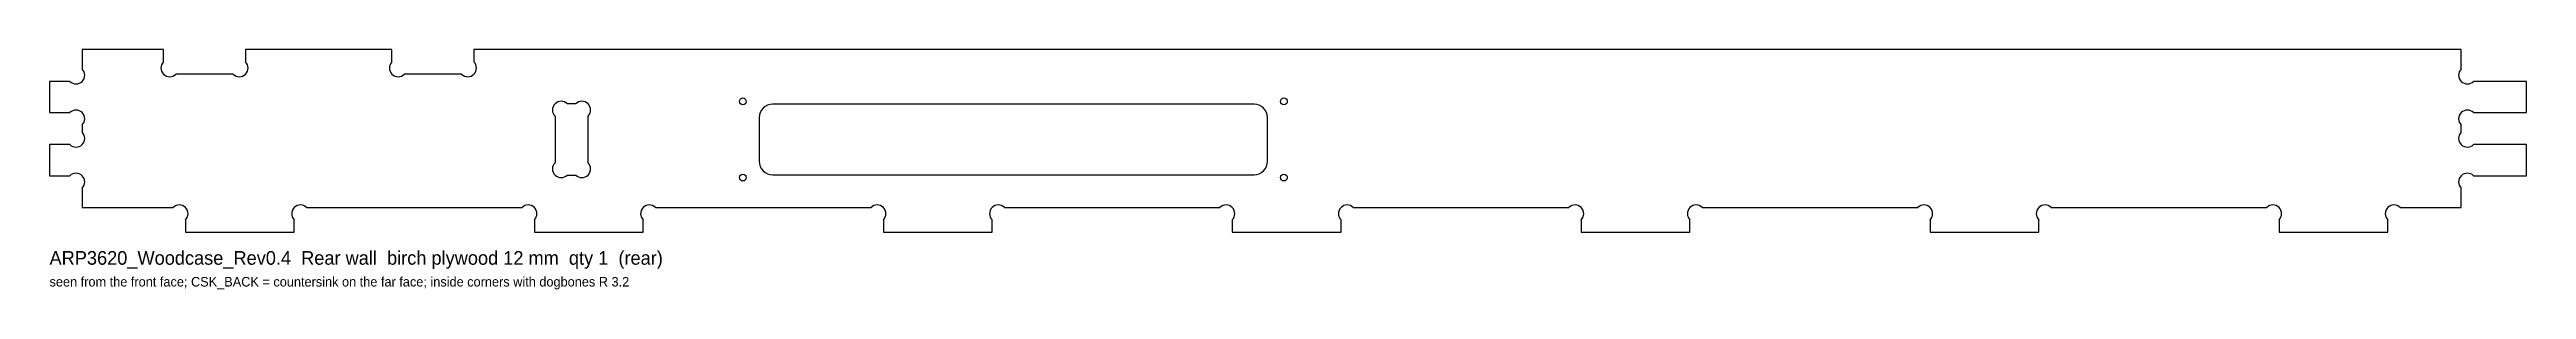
# Model space of a CAD drawing. Header units: millimetres. Extents: x 0 to 911, y -21 to 67.
import ezdxf

# ---------------------------------------------------------------- set-up
doc = ezdxf.new("R2010")
doc.units = ezdxf.units.MM
for name, color, linetype in [('CUTOUT', 1, 'CONTINUOUS'), ('NOTE', 8, 'CONTINUOUS'), ('OUTLINE', 7, 'CONTINUOUS'), ('PILOT', 4, 'CONTINUOUS')]:
    doc.layers.add(name, color=color, linetype=linetype)

msp = doc.modelspace()

# ---------------------------------------------------------------- linework, layer by layer
at = {"layer": 'CUTOUT'}
for p, q in [((193.5495, 47.075), (190.4505, 47.075)), ((443, 47), (266, 47)), ((185.925, 42.5495), (185.925, 25.4505)), ((198.075, 25.4505), (198.075, 42.5495)), ((261, 42), (261, 26)), ((448, 26), (448, 42)), ((190.4505, 20.925), (193.5495, 20.925)), ((266, 21), (443, 21))]:
    msp.add_line(p, q, dxfattribs=at)
for centre, radius, start, end in [((188.1877, 44.8123), 3.2, 45, 225), ((195.8123, 44.8123), 3.2, 315, 135), ((266, 42), 5, 90, 180), ((443, 42), 5, 0, 90), ((188.1877, 23.1877), 3.2, 135, 315), ((195.8123, 23.1877), 3.2, 225, 45), ((266, 26), 5, 180, 270), ((443, 26), 5, 270, 0)]:
    msp.add_arc(centre, radius, start, end, dxfattribs=at)
at = {"layer": 'OUTLINE'}
for p, q in [((41.925, 67), (12, 67)), ((12, 67), (12, 59.8505)), ((41.925, 62.5255), (41.925, 67)), ((125.925, 67), (72.075, 67)), ((72.075, 67), (72.075, 62.5255)), ((125.925, 62.5255), (125.925, 67)), ((887, 67), (156.075, 67)), ((156.075, 67), (156.075, 62.5255)), ((887, 59.8505), (887, 67)), ((7.4745, 55.325), (0, 55.325)), ((0, 55.325), (0, 43.875)), ((67.5495, 58), (46.4505, 58)), ((151.5495, 58), (130.4505, 58)), ((911, 55.325), (891.5255, 55.325)), ((911, 43.875), (911, 55.325)), ((0, 43.875), (7.4745, 43.875)), ((12, 39.3495), (12, 36.6505)), ((887, 36.6505), (887, 39.3495)), ((891.5255, 43.875), (911, 43.875)), ((7.4745, 32.125), (0, 32.125)), ((0, 32.125), (0, 20.675)), ((911, 32.125), (891.5255, 32.125)), ((911, 20.675), (911, 32.125)), ((0, 20.675), (7.4745, 20.675)), ((891.5255, 20.675), (911, 20.675)), ((12, 16.1495), (12, 9)), ((887, 9), (887, 16.1495)), ((12, 9), (45.4745, 9)), ((50, 4.4745), (50, 0)), ((50, 0), (90, 0)), ((90, 0), (90, 4.4745)), ((94.5255, 9), (173.8078, 9)), ((178.3333, 4.4745), (178.3333, 0)), ((178.3333, 0), (218.3333, 0)), ((218.3333, 0), (218.3333, 4.4745)), ((222.8588, 9), (302.1412, 9)), ((306.6667, 4.4745), (306.6667, 0)), ((306.6667, 0), (346.6667, 0)), ((346.6667, 0), (346.6667, 4.4745)), ((351.1922, 9), (430.4745, 9)), ((435, 4.4745), (435, 0)), ((435, 0), (475, 0)), ((475, 0), (475, 4.4745)), ((479.5255, 9), (558.8078, 9)), ((563.3333, 4.4745), (563.3333, 0)), ((563.3333, 0), (603.3333, 0)), ((603.3333, 0), (603.3333, 4.4745)), ((607.8588, 9), (687.1412, 9)), ((691.6667, 4.4745), (691.6667, 0)), ((691.6667, 0), (731.6667, 0)), ((731.6667, 0), (731.6667, 4.4745)), ((736.1922, 9), (815.4745, 9)), ((820, 4.4745), (820, 0)), ((820, 0), (860, 0)), ((860, 0), (860, 4.4745)), ((864.5255, 9), (887, 9))]:
    msp.add_line(p, q, dxfattribs=at)
for centre, start, end in [((9.7373, 57.5877), 225, 45), ((44.1877, 60.2627), 135, 315), ((69.8123, 60.2627), 225, 45), ((128.1877, 60.2627), 135, 315), ((153.8123, 60.2627), 225, 45), ((889.2627, 57.5877), 135, 315), ((9.7373, 41.6123), 315, 135), ((9.7373, 34.3877), 225, 45), ((889.2627, 41.6123), 45, 225), ((889.2627, 34.3877), 135, 315), ((9.7373, 18.4123), 315, 135), ((889.2627, 18.4123), 45, 225), ((47.7373, 6.7373), 315, 135), ((92.2627, 6.7373), 45, 225), ((176.0706, 6.7373), 315, 135), ((220.5961, 6.7373), 45, 225), ((304.4039, 6.7373), 315, 135), ((348.9294, 6.7373), 45, 225), ((432.7373, 6.7373), 315, 135), ((477.2627, 6.7373), 45, 225), ((561.0706, 6.7373), 315, 135), ((605.5961, 6.7373), 45, 225), ((689.4039, 6.7373), 315, 135), ((733.9294, 6.7373), 45, 225), ((817.7373, 6.7373), 315, 135), ((862.2627, 6.7373), 45, 225)]:
    msp.add_arc(centre, 3.2, start, end, dxfattribs=at)
at = {"layer": 'PILOT'}
for centre in [(255, 48), (454, 48), (255, 20), (454, 20)]:
    msp.add_circle(centre, 1.25, dxfattribs=at)

# ---------------------------------------------------------------- texts
at = {"layer": 'NOTE'}
for s, height, p in [('ARP3620_Woodcase_Rev0.4  Rear wall  birch plywood 12 mm  qty 1  (rear)', 5, (0, -12)), ('seen from the front face; CSK_BACK = countersink on the far face; inside corners with dogbones R 3.2', 3.5, (0, -20))]:
    msp.add_text(s, height=height, dxfattribs=at).set_placement(p)

doc.saveas('drawing.dxf')
